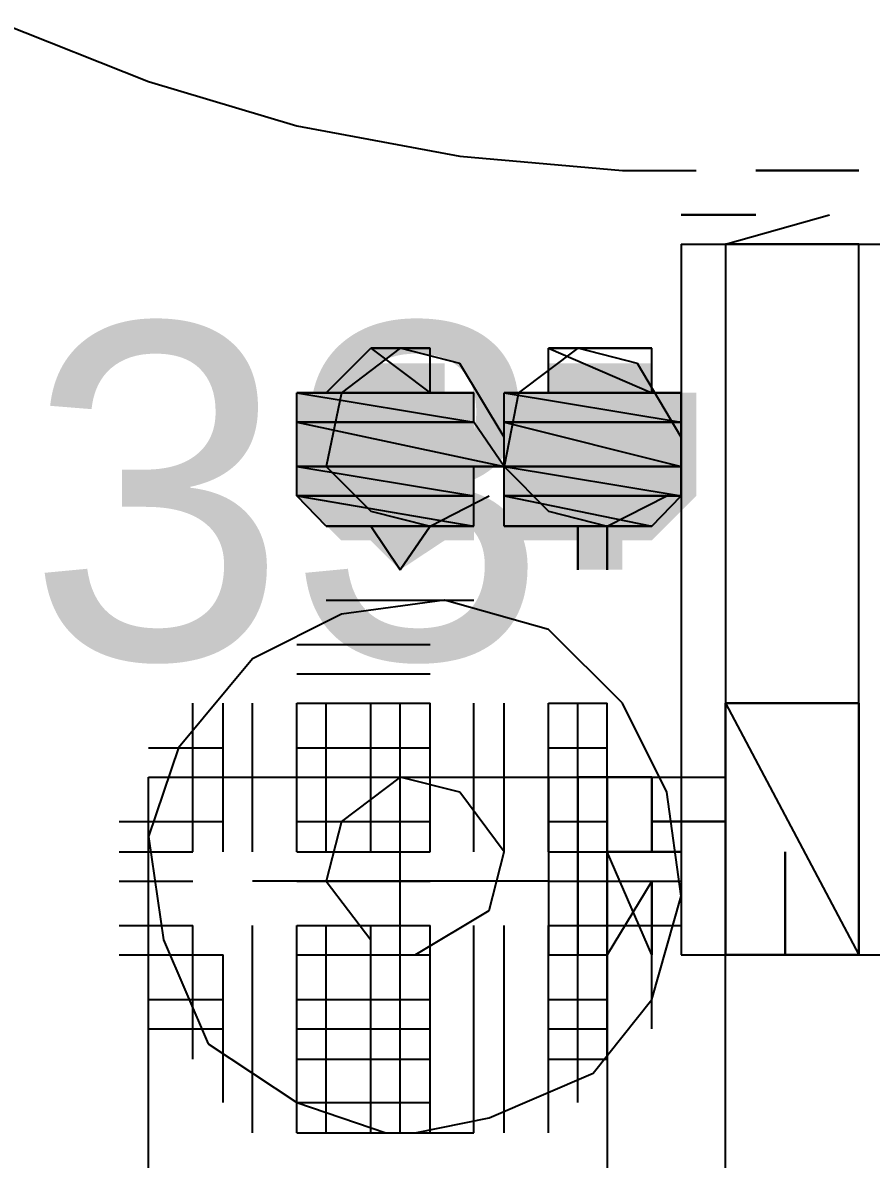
# Model space of a CAD drawing. Header units: millimetres. Extents: x 5 to 415, y 48 to 251.
# Drawn here: x 130.395 to 131.407, y 114.11 to 115.464 of the extents above; entities that cross this region are included whole.
import ezdxf

# ---------------------------------------------------------------- set-up
doc = ezdxf.new("R2010")
doc.units = ezdxf.units.MM
for name, color, linetype in [('H', 7, 'Continuous'), ('P', 7, 'Continuous'), ('T', 7, 'Continuous')]:
    doc.layers.add(name, color=color, linetype=linetype)

msp = doc.modelspace()

# ---------------------------------------------------------------- hatches: boundary and pattern name
at = {"layer": 'H', "linetype": 'Continuous'}
for points in [[(130.775, 115.023), (130.81, 115.058), (130.898, 115.058), (130.898, 115.023), (130.775, 115.023)], [(131.022, 115.023), (131.022, 115.058), (131.145, 115.058), (131.145, 115.023), (131.022, 115.023)], [(130.722, 114.97), (130.722, 115.023), (130.933, 115.023), (130.933, 114.97), (130.722, 114.97)], [(130.969, 114.97), (130.969, 115.023), (131.198, 115.023), (131.198, 114.97), (130.969, 114.97)], [(130.722, 114.935), (130.722, 114.97), (130.933, 114.97), (130.969, 114.935), (130.722, 114.935)], [(130.969, 114.935), (130.969, 114.97), (131.198, 114.97), (131.198, 114.935), (130.969, 114.935)], [(130.722, 114.9), (130.722, 114.935), (130.933, 114.935), (130.933, 114.9), (130.722, 114.9)], [(130.969, 114.9), (130.969, 114.935), (131.198, 114.935), (131.198, 114.9), (130.969, 114.9)], [(130.775, 114.847), (130.722, 114.9), (130.933, 114.9), (130.933, 114.847), (130.775, 114.847)], [(130.969, 114.847), (130.969, 114.9), (131.198, 114.9), (131.145, 114.847), (130.969, 114.847)], [(130.845, 114.812), (130.81, 114.847), (130.898, 114.847), (130.845, 114.812)], [(131.057, 114.812), (131.057, 114.847), (131.11, 114.847), (131.11, 114.812), (131.057, 114.812)]]:
    msp.add_hatch(color=256, dxfattribs=at).paths.add_polyline_path(points)

# ---------------------------------------------------------------- linework, layer by layer
at = {"layer": 'P'}
for points in [[(130.369, 115.464), (130.545, 115.394)], [(130.545, 115.394), (130.722, 115.341)], [(130.722, 115.341), (130.916, 115.305)], [(130.916, 115.305), (131.11, 115.288)], [(131.11, 115.288), (131.198, 115.288)], [(131.269, 115.288), (131.392, 115.288)], [(131.392, 115.288), (131.269, 115.288)], [(131.18, 115.235), (131.269, 115.235)], [(131.269, 115.235), (131.18, 115.235)], [(131.233, 115.2), (131.357, 115.235)], [(131.18, 115.2), (131.18, 114.353)], [(131.18, 115.2), (131.427, 115.2)], [(131.233, 115.2), (131.233, 114.353)], [(131.233, 115.2), (131.233, 114.653)], [(131.392, 115.2), (131.233, 115.2)], [(131.233, 115.2), (131.392, 115.2)], [(131.392, 115.2), (131.233, 115.2)], [(131.233, 115.2), (131.392, 115.2)], [(131.392, 115.2), (131.233, 115.2)], [(131.392, 115.2), (131.233, 115.2)], [(131.392, 115.2), (131.233, 115.2)], [(131.392, 115.2), (131.233, 115.2)], [(131.392, 114.653), (131.392, 115.2)], [(131.392, 114.353), (131.392, 115.2)], [(130.757, 115.023), (130.81, 115.076)], [(130.845, 115.076), (130.775, 115.023)], [(130.845, 115.076), (130.81, 115.076)], [(130.81, 115.076), (130.845, 115.076)], [(130.881, 115.076), (130.81, 115.076)], [(130.81, 115.076), (130.881, 115.076)], [(130.81, 115.076), (130.881, 115.076)], [(130.881, 115.076), (130.81, 115.076)], [(130.881, 115.076), (130.81, 115.076)], [(130.81, 115.076), (130.881, 115.023)], [(130.81, 115.076), (130.881, 115.023)], [(130.916, 115.058), (130.845, 115.076)], [(130.881, 115.076), (130.881, 115.076)], [(130.881, 115.076), (130.881, 115.076)], [(130.881, 115.076), (130.881, 115.076)], [(130.881, 115.076), (130.881, 115.076)], [(130.881, 115.023), (130.881, 115.076)], [(131.057, 115.076), (130.986, 115.023)], [(131.145, 115.076), (131.022, 115.076)], [(131.022, 115.076), (131.057, 115.076)], [(131.145, 115.076), (131.022, 115.076)], [(131.022, 115.076), (131.145, 115.023)], [(131.022, 115.076), (131.145, 115.023)], [(131.022, 115.023), (131.022, 115.076)], [(131.128, 115.058), (131.057, 115.076)], [(131.057, 115.076), (131.092, 115.076)], [(131.092, 115.076), (131.057, 115.076)], [(131.092, 115.076), (131.057, 115.076)], [(131.057, 115.076), (131.092, 115.076)], [(131.057, 115.076), (131.145, 115.076)], [(131.092, 115.076), (131.145, 115.076)], [(131.145, 115.076), (131.092, 115.076)], [(131.145, 115.023), (131.145, 115.076)], [(130.969, 114.97), (130.916, 115.058)], [(131.18, 114.97), (131.128, 115.058)], [(130.933, 115.023), (130.722, 115.023)], [(130.722, 115.023), (130.757, 115.023)], [(130.933, 115.023), (130.722, 115.023)], [(130.722, 115.023), (130.933, 114.988)], [(130.722, 115.023), (130.933, 114.988)], [(130.722, 114.988), (130.722, 115.023)], [(130.775, 115.023), (130.757, 114.935)], [(130.881, 115.023), (130.757, 115.023)], [(130.933, 115.023), (130.757, 115.023)], [(130.757, 115.023), (130.933, 115.023)], [(130.933, 115.023), (130.757, 115.023)], [(130.757, 115.023), (130.881, 115.023)], [(130.933, 115.023), (130.757, 115.023)], [(130.757, 115.023), (130.933, 115.023)], [(130.757, 115.023), (130.933, 115.023)], [(130.881, 115.023), (130.933, 115.023)], [(130.933, 115.023), (130.933, 115.023)], [(130.933, 114.988), (130.933, 115.023)], [(130.986, 115.023), (130.969, 114.935)], [(131.022, 115.023), (130.969, 115.023)], [(130.969, 115.023), (131.145, 115.023)], [(131.18, 115.023), (130.969, 115.023)], [(130.969, 115.023), (131.18, 115.023)], [(131.18, 115.023), (130.969, 115.023)], [(130.969, 115.023), (131.145, 115.023)], [(131.18, 115.023), (130.969, 115.023)], [(130.969, 115.023), (131.18, 114.988)], [(130.969, 115.023), (131.18, 114.988)], [(130.969, 114.988), (130.969, 115.023)], [(131.145, 115.023), (131.022, 115.023)], [(131.145, 115.023), (131.022, 115.023)], [(131.022, 115.023), (131.145, 115.023)], [(131.145, 115.023), (131.022, 115.023)], [(131.145, 115.023), (131.145, 115.023)], [(131.145, 115.023), (131.18, 115.023)], [(131.18, 114.988), (131.18, 115.023)], [(130.933, 114.988), (130.722, 114.988)], [(130.933, 114.988), (130.722, 114.988)], [(130.722, 114.988), (130.933, 114.988)], [(130.722, 114.988), (130.933, 114.988)], [(130.933, 114.988), (130.722, 114.988)], [(130.933, 114.988), (130.722, 114.988)], [(130.722, 114.988), (130.969, 114.935)], [(130.722, 114.988), (130.969, 114.935)], [(130.722, 114.935), (130.722, 114.988)], [(130.933, 114.988), (130.933, 114.988)], [(130.933, 114.988), (130.933, 114.988)], [(130.969, 114.935), (130.933, 114.988)], [(131.18, 114.988), (130.969, 114.988)], [(131.18, 114.988), (130.969, 114.988)], [(130.969, 114.988), (131.18, 114.988)], [(130.969, 114.988), (131.18, 114.988)], [(131.18, 114.988), (130.969, 114.988)], [(131.18, 114.988), (130.969, 114.988)], [(130.969, 114.988), (131.18, 114.935)], [(130.969, 114.988), (131.18, 114.935)], [(130.969, 114.935), (130.969, 114.988)], [(131.18, 114.988), (131.18, 114.988)], [(131.18, 114.988), (131.18, 114.988)], [(131.18, 114.935), (131.18, 114.988)], [(130.969, 114.935), (130.722, 114.935)], [(130.933, 114.935), (130.722, 114.935)], [(130.722, 114.935), (130.933, 114.935)], [(130.933, 114.935), (130.722, 114.935)], [(130.722, 114.935), (130.969, 114.935)], [(130.933, 114.935), (130.722, 114.935)], [(130.722, 114.935), (130.933, 114.9)], [(130.722, 114.935), (130.933, 114.9)], [(130.722, 114.9), (130.722, 114.935)], [(130.757, 114.935), (130.81, 114.882)], [(130.969, 114.935), (130.933, 114.935)], [(130.933, 114.9), (130.933, 114.935)], [(130.969, 114.935), (131.022, 114.882)], [(131.18, 114.935), (130.969, 114.935)], [(131.18, 114.935), (130.969, 114.935)], [(130.969, 114.935), (131.18, 114.935)], [(130.969, 114.935), (131.18, 114.935)], [(131.18, 114.935), (130.969, 114.935)], [(131.18, 114.935), (130.969, 114.935)], [(130.969, 114.935), (131.18, 114.9)], [(130.969, 114.935), (131.18, 114.9)], [(130.969, 114.9), (130.969, 114.935)], [(131.18, 114.935), (131.18, 114.935)], [(131.18, 114.935), (131.18, 114.935)], [(131.18, 114.9), (131.18, 114.935)], [(130.933, 114.9), (130.722, 114.9)], [(130.933, 114.9), (130.722, 114.9)], [(130.722, 114.9), (130.933, 114.9)], [(130.722, 114.9), (130.933, 114.9)], [(130.933, 114.9), (130.722, 114.9)], [(130.933, 114.9), (130.722, 114.9)], [(130.722, 114.9), (130.933, 114.864)], [(130.722, 114.9), (130.933, 114.864)], [(130.757, 114.864), (130.722, 114.9)], [(130.881, 114.864), (130.951, 114.9)], [(130.933, 114.9), (130.933, 114.9)], [(130.933, 114.9), (130.933, 114.9)], [(130.933, 114.864), (130.933, 114.9)], [(131.18, 114.9), (130.969, 114.9)], [(131.18, 114.9), (130.969, 114.9)], [(130.969, 114.9), (131.18, 114.9)], [(130.969, 114.9), (131.18, 114.9)], [(131.18, 114.9), (130.969, 114.9)], [(131.18, 114.9), (130.969, 114.9)], [(130.969, 114.9), (131.145, 114.864)], [(130.969, 114.9), (131.145, 114.864)], [(130.969, 114.864), (130.969, 114.9)], [(131.092, 114.864), (131.163, 114.9)], [(131.145, 114.864), (131.18, 114.9)], [(131.18, 114.9), (131.18, 114.9)], [(131.18, 114.9), (131.18, 114.9)], [(130.81, 114.882), (130.881, 114.864)], [(131.022, 114.882), (131.092, 114.864)], [(130.933, 114.864), (130.757, 114.864)], [(130.881, 114.864), (130.757, 114.864)], [(130.757, 114.864), (130.881, 114.864)], [(130.881, 114.864), (130.757, 114.864)], [(130.757, 114.864), (130.933, 114.864)], [(130.881, 114.864), (130.757, 114.864)], [(130.757, 114.864), (130.881, 114.864)], [(130.757, 114.864), (130.881, 114.864)], [(130.81, 114.864), (130.757, 114.864)], [(130.881, 114.864), (130.81, 114.864)], [(130.881, 114.864), (130.81, 114.864)], [(130.81, 114.864), (130.881, 114.864)], [(130.81, 114.864), (130.881, 114.864)], [(130.881, 114.864), (130.81, 114.864)], [(130.845, 114.812), (130.81, 114.864)], [(130.81, 114.864), (130.845, 114.812)], [(130.845, 114.812), (130.881, 114.864)], [(130.881, 114.864), (130.845, 114.812)], [(130.933, 114.864), (130.881, 114.864)], [(130.881, 114.864), (130.881, 114.864)], [(130.881, 114.864), (130.881, 114.864)], [(130.881, 114.864), (130.881, 114.864)], [(131.145, 114.864), (130.969, 114.864)], [(131.145, 114.864), (130.969, 114.864)], [(130.969, 114.864), (131.022, 114.864)], [(130.969, 114.864), (131.145, 114.864)], [(131.145, 114.864), (130.969, 114.864)], [(131.022, 114.864), (131.145, 114.864)], [(131.145, 114.864), (131.022, 114.864)], [(131.022, 114.864), (131.145, 114.864)], [(131.145, 114.864), (131.022, 114.864)], [(131.022, 114.864), (131.145, 114.864)], [(131.145, 114.864), (131.022, 114.864)], [(131.022, 114.864), (131.092, 114.864)], [(131.022, 114.864), (131.092, 114.864)], [(131.057, 114.864), (131.022, 114.864)], [(131.092, 114.864), (131.057, 114.864)], [(131.057, 114.864), (131.057, 114.812)], [(131.057, 114.812), (131.057, 114.864)], [(131.092, 114.864), (131.145, 114.864)], [(131.092, 114.864), (131.092, 114.812)], [(131.092, 114.812), (131.092, 114.864)], [(131.145, 114.864), (131.145, 114.864)], [(131.145, 114.864), (131.145, 114.864)], [(130.757, 114.776), (130.845, 114.776)], [(130.898, 114.776), (130.775, 114.759)], [(130.845, 114.776), (130.933, 114.776)], [(131.022, 114.741), (130.898, 114.776)], [(130.775, 114.759), (130.669, 114.706)], [(131.11, 114.653), (131.022, 114.741)], [(130.722, 114.723), (130.81, 114.723)], [(130.722, 114.723), (130.81, 114.723)], [(130.722, 114.723), (130.81, 114.723)], [(130.722, 114.723), (130.81, 114.723)], [(130.81, 114.723), (130.881, 114.723)], [(130.81, 114.723), (130.881, 114.723)], [(130.81, 114.723), (130.881, 114.723)], [(130.81, 114.723), (130.881, 114.723)], [(130.669, 114.706), (130.581, 114.6)], [(130.722, 114.688), (130.81, 114.688)], [(130.722, 114.688), (130.81, 114.688)], [(130.722, 114.688), (130.81, 114.688)], [(130.81, 114.688), (130.881, 114.688)], [(130.81, 114.688), (130.881, 114.688)], [(130.81, 114.688), (130.881, 114.688)], [(130.598, 114.565), (130.598, 114.653)], [(130.598, 114.565), (130.598, 114.653)], [(130.598, 114.565), (130.598, 114.653)], [(130.598, 114.565), (130.598, 114.653)], [(130.634, 114.565), (130.634, 114.653)], [(130.634, 114.565), (130.634, 114.653)], [(130.634, 114.565), (130.634, 114.653)], [(130.669, 114.565), (130.669, 114.653)], [(130.669, 114.565), (130.669, 114.653)], [(130.669, 114.565), (130.669, 114.653)], [(130.669, 114.565), (130.669, 114.653)], [(130.722, 114.653), (130.81, 114.653)], [(130.722, 114.653), (130.81, 114.653)], [(130.722, 114.653), (130.81, 114.653)], [(130.722, 114.653), (130.81, 114.653)], [(130.722, 114.565), (130.722, 114.653)], [(130.722, 114.565), (130.722, 114.653)], [(130.722, 114.565), (130.722, 114.653)], [(130.722, 114.565), (130.722, 114.653)], [(130.757, 114.565), (130.757, 114.653)], [(130.757, 114.565), (130.757, 114.653)], [(130.757, 114.565), (130.757, 114.653)], [(130.757, 114.565), (130.757, 114.653)], [(130.81, 114.653), (130.881, 114.653)], [(130.81, 114.653), (130.881, 114.653)], [(130.81, 114.653), (130.881, 114.653)], [(130.81, 114.653), (130.881, 114.653)], [(130.81, 114.565), (130.81, 114.653)], [(130.81, 114.565), (130.81, 114.653)], [(130.81, 114.565), (130.81, 114.653)], [(130.81, 114.565), (130.81, 114.653)], [(130.845, 114.565), (130.845, 114.653)], [(130.845, 114.565), (130.845, 114.653)], [(130.845, 114.565), (130.845, 114.653)], [(130.845, 114.565), (130.845, 114.653)], [(130.881, 114.565), (130.881, 114.653)], [(130.881, 114.565), (130.881, 114.653)], [(130.881, 114.565), (130.881, 114.653)], [(130.881, 114.565), (130.881, 114.653)], [(130.933, 114.565), (130.933, 114.653)], [(130.933, 114.565), (130.933, 114.653)], [(130.933, 114.565), (130.933, 114.653)], [(130.969, 114.565), (130.969, 114.653)], [(130.969, 114.565), (130.969, 114.653)], [(130.969, 114.565), (130.969, 114.653)], [(130.969, 114.565), (130.969, 114.653)], [(131.022, 114.653), (131.092, 114.653)], [(131.022, 114.653), (131.092, 114.653)], [(131.022, 114.653), (131.092, 114.653)], [(131.022, 114.565), (131.022, 114.653)], [(131.022, 114.565), (131.022, 114.653)], [(131.022, 114.565), (131.022, 114.653)], [(131.022, 114.565), (131.022, 114.653)], [(131.057, 114.565), (131.057, 114.653)], [(131.057, 114.565), (131.057, 114.653)], [(131.057, 114.565), (131.057, 114.653)], [(131.057, 114.565), (131.057, 114.653)], [(131.092, 114.565), (131.092, 114.653)], [(131.092, 114.565), (131.092, 114.653)], [(131.092, 114.565), (131.092, 114.653)], [(131.163, 114.547), (131.11, 114.653)], [(131.233, 114.353), (131.233, 114.653)], [(131.233, 114.653), (131.392, 114.653)], [(131.233, 114.653), (131.392, 114.353)], [(131.233, 114.353), (131.233, 114.653)], [(131.233, 114.653), (131.392, 114.653)], [(131.233, 114.653), (131.233, 114.353)], [(131.392, 114.653), (131.233, 114.653)], [(131.392, 114.653), (131.392, 114.353)], [(131.392, 114.653), (131.392, 114.353)], [(131.392, 114.353), (131.392, 114.653)], [(130.545, 114.6), (130.634, 114.6)], [(130.545, 114.6), (130.634, 114.6)], [(130.545, 114.6), (130.634, 114.6)], [(130.581, 114.6), (130.545, 114.494)], [(130.722, 114.6), (130.81, 114.6)], [(130.722, 114.6), (130.81, 114.6)], [(130.722, 114.6), (130.81, 114.6)], [(130.722, 114.6), (130.81, 114.6)], [(130.81, 114.6), (130.881, 114.6)], [(130.81, 114.6), (130.881, 114.6)], [(130.81, 114.6), (130.881, 114.6)], [(130.81, 114.6), (130.881, 114.6)], [(130.845, 114.265), (130.845, 114.6)], [(131.022, 114.6), (131.092, 114.6)], [(131.022, 114.6), (131.092, 114.6)], [(131.022, 114.6), (131.092, 114.6)], [(131.022, 114.6), (131.092, 114.6)], [(130.545, 114.565), (130.634, 114.565)], [(130.545, 114.565), (130.634, 114.565)], [(130.545, 114.565), (130.634, 114.565)], [(130.545, 114.565), (130.634, 114.565)], [(130.545, 114.476), (130.545, 114.565)], [(130.545, 114.476), (130.545, 114.565)], [(130.545, 114.476), (130.545, 114.565)], [(130.545, 114.476), (130.545, 114.565)], [(130.545, 108.462), (130.545, 114.565)], [(130.545, 114.565), (131.233, 114.565)], [(130.598, 114.476), (130.598, 114.565)], [(130.598, 114.476), (130.598, 114.565)], [(130.598, 114.476), (130.598, 114.565)], [(130.598, 114.476), (130.598, 114.565)], [(130.634, 114.476), (130.634, 114.565)], [(130.634, 114.476), (130.634, 114.565)], [(130.634, 114.476), (130.634, 114.565)], [(130.669, 114.476), (130.669, 114.565)], [(130.669, 114.476), (130.669, 114.565)], [(130.669, 114.476), (130.669, 114.565)], [(130.669, 114.476), (130.669, 114.565)], [(130.722, 114.565), (130.81, 114.565)], [(130.722, 114.565), (130.81, 114.565)], [(130.722, 114.565), (130.81, 114.565)], [(130.722, 114.565), (130.81, 114.565)], [(130.722, 114.476), (130.722, 114.565)], [(130.722, 114.476), (130.722, 114.565)], [(130.722, 114.476), (130.722, 114.565)], [(130.722, 114.476), (130.722, 114.565)], [(130.757, 114.476), (130.757, 114.565)], [(130.757, 114.476), (130.757, 114.565)], [(130.757, 114.476), (130.757, 114.565)], [(130.757, 114.476), (130.757, 114.565)], [(130.845, 114.565), (130.775, 114.512)], [(130.81, 114.565), (130.881, 114.565)], [(130.81, 114.565), (130.881, 114.565)], [(130.81, 114.565), (130.881, 114.565)], [(130.81, 114.565), (130.881, 114.565)], [(130.81, 114.476), (130.81, 114.565)], [(130.81, 114.476), (130.81, 114.565)], [(130.81, 114.476), (130.81, 114.565)], [(130.81, 114.476), (130.81, 114.565)], [(130.916, 114.547), (130.845, 114.565)], [(130.845, 114.476), (130.845, 114.565)], [(130.845, 114.476), (130.845, 114.565)], [(130.845, 114.476), (130.845, 114.565)], [(130.845, 114.476), (130.845, 114.565)], [(130.881, 114.476), (130.881, 114.565)], [(130.881, 114.476), (130.881, 114.565)], [(130.881, 114.476), (130.881, 114.565)], [(130.881, 114.476), (130.881, 114.565)], [(130.933, 114.476), (130.933, 114.565)], [(130.933, 114.476), (130.933, 114.565)], [(130.933, 114.476), (130.933, 114.565)], [(130.969, 114.476), (130.969, 114.565)], [(130.969, 114.476), (130.969, 114.565)], [(130.969, 114.476), (130.969, 114.565)], [(130.969, 114.476), (130.969, 114.565)], [(131.022, 114.565), (131.092, 114.565)], [(131.022, 114.565), (131.092, 114.565)], [(131.022, 114.565), (131.092, 114.565)], [(131.022, 114.565), (131.092, 114.565)], [(131.022, 114.476), (131.022, 114.565)], [(131.022, 114.476), (131.022, 114.565)], [(131.022, 114.476), (131.022, 114.565)], [(131.022, 114.476), (131.022, 114.565)], [(131.022, 114.565), (131.022, 114.353)], [(131.022, 114.565), (131.022, 114.353)], [(131.057, 114.476), (131.057, 114.565)], [(131.057, 114.476), (131.057, 114.565)], [(131.057, 114.476), (131.057, 114.565)], [(131.057, 114.476), (131.057, 114.565)], [(131.057, 114.353), (131.057, 114.565)], [(131.057, 114.565), (131.057, 114.353)], [(131.145, 114.565), (131.057, 114.565)], [(131.057, 114.565), (131.145, 114.565)], [(131.092, 114.476), (131.092, 114.565)], [(131.092, 114.476), (131.092, 114.565)], [(131.092, 114.476), (131.092, 114.565)], [(131.092, 114.476), (131.092, 114.565)], [(131.092, 114.441), (131.092, 114.565)], [(131.092, 114.565), (131.092, 114.441)], [(131.145, 114.476), (131.145, 114.565)], [(131.145, 114.476), (131.145, 114.565)], [(131.145, 114.476), (131.145, 114.565)], [(131.145, 114.565), (131.145, 114.476)], [(131.145, 114.476), (131.145, 114.565)], [(130.969, 114.476), (130.916, 114.547)], [(131.18, 114.423), (131.163, 114.547)], [(130.51, 114.512), (130.598, 114.512)], [(130.51, 114.512), (130.598, 114.512)], [(130.545, 114.512), (130.634, 114.512)], [(130.545, 114.512), (130.634, 114.512)], [(130.722, 114.512), (130.81, 114.512)], [(130.722, 114.512), (130.81, 114.512)], [(130.722, 114.512), (130.81, 114.512)], [(130.722, 114.512), (130.81, 114.512)], [(130.775, 114.512), (130.757, 114.441)], [(130.81, 114.512), (130.881, 114.512)], [(130.81, 114.512), (130.881, 114.512)], [(130.81, 114.512), (130.881, 114.512)], [(130.81, 114.512), (130.881, 114.512)], [(131.022, 114.512), (131.092, 114.512)], [(131.022, 114.512), (131.092, 114.512)], [(131.022, 114.512), (131.092, 114.512)], [(131.022, 114.512), (131.092, 114.512)], [(131.145, 114.512), (131.233, 114.512)], [(131.233, 114.512), (131.145, 114.512)], [(131.145, 114.512), (131.233, 114.512)], [(131.233, 114.512), (131.145, 114.512)], [(131.233, 114.388), (131.233, 114.512)], [(131.233, 114.512), (131.233, 114.388)], [(130.545, 114.494), (130.563, 114.371)], [(130.51, 114.476), (130.598, 114.476)], [(130.51, 114.476), (130.598, 114.476)], [(130.51, 114.476), (130.598, 114.476)], [(130.51, 114.476), (130.598, 114.476)], [(130.722, 114.476), (130.81, 114.476)], [(130.722, 114.476), (130.81, 114.476)], [(130.722, 114.476), (130.81, 114.476)], [(130.722, 114.476), (130.81, 114.476)], [(130.81, 114.476), (130.881, 114.476)], [(130.81, 114.476), (130.881, 114.476)], [(130.81, 114.476), (130.881, 114.476)], [(130.81, 114.476), (130.881, 114.476)], [(130.951, 114.406), (130.969, 114.476)], [(131.022, 114.476), (131.092, 114.476)], [(131.022, 114.476), (131.092, 114.476)], [(131.022, 114.476), (131.092, 114.476)], [(131.022, 114.476), (131.092, 114.476)], [(131.092, 114.476), (131.18, 114.476)], [(131.092, 114.476), (131.18, 114.476)], [(131.092, 114.476), (131.18, 114.476)], [(131.092, 114.476), (131.18, 114.476)], [(131.18, 114.476), (131.092, 114.476)], [(131.092, 114.476), (131.18, 114.476)], [(131.092, 114.353), (131.092, 114.476)], [(131.092, 114.476), (131.092, 114.353)], [(131.145, 114.353), (131.092, 114.476)], [(131.304, 114.353), (131.304, 114.476)], [(131.304, 114.476), (131.304, 114.353)], [(130.51, 114.441), (130.598, 114.441)], [(130.51, 114.441), (130.598, 114.441)], [(130.51, 114.441), (130.598, 114.441)], [(130.51, 114.441), (130.598, 114.441)], [(131.022, 114.441), (130.669, 114.441)], [(130.722, 114.441), (130.81, 114.441)], [(130.722, 114.441), (130.81, 114.441)], [(130.722, 114.441), (130.81, 114.441)], [(130.722, 114.441), (130.81, 114.441)], [(130.757, 114.441), (130.81, 114.371)], [(130.81, 114.441), (130.881, 114.441)], [(130.81, 114.441), (130.881, 114.441)], [(130.81, 114.441), (130.881, 114.441)], [(130.81, 114.441), (130.881, 114.441)], [(131.022, 114.441), (131.092, 114.441)], [(131.022, 114.441), (131.092, 114.441)], [(131.022, 114.441), (131.092, 114.441)], [(131.022, 114.441), (131.092, 114.441)], [(131.092, 114.441), (131.18, 114.441)], [(131.092, 114.441), (131.18, 114.441)], [(131.092, 114.441), (131.18, 114.441)], [(131.092, 114.441), (131.18, 114.441)], [(131.145, 114.441), (131.092, 114.353)], [(131.145, 114.353), (131.145, 114.441)], [(131.145, 114.441), (131.145, 114.353)], [(131.145, 114.441), (131.145, 114.353)], [(131.18, 114.441), (131.18, 114.353)], [(131.145, 114.3), (131.18, 114.423)], [(130.863, 114.353), (130.951, 114.406)], [(130.51, 114.388), (130.598, 114.388)], [(130.51, 114.388), (130.598, 114.388)], [(130.51, 114.388), (130.598, 114.388)], [(130.545, 114.3), (130.545, 114.388)], [(130.598, 114.3), (130.598, 114.388)], [(130.598, 114.3), (130.598, 114.388)], [(130.598, 114.3), (130.598, 114.388)], [(130.669, 114.3), (130.669, 114.388)], [(130.722, 114.388), (130.81, 114.388)], [(130.722, 114.388), (130.81, 114.388)], [(130.722, 114.388), (130.81, 114.388)], [(130.722, 114.3), (130.722, 114.388)], [(130.722, 114.3), (130.722, 114.388)], [(130.722, 114.3), (130.722, 114.388)], [(130.722, 114.3), (130.722, 114.388)], [(130.757, 114.3), (130.757, 114.388)], [(130.757, 114.3), (130.757, 114.388)], [(130.757, 114.3), (130.757, 114.388)], [(130.757, 114.3), (130.757, 114.388)], [(130.81, 114.388), (130.881, 114.388)], [(130.81, 114.388), (130.881, 114.388)], [(130.81, 114.388), (130.881, 114.388)], [(130.81, 114.3), (130.81, 114.388)], [(130.81, 114.3), (130.81, 114.388)], [(130.81, 114.3), (130.81, 114.388)], [(130.81, 114.3), (130.81, 114.388)], [(130.845, 114.3), (130.845, 114.388)], [(130.845, 114.3), (130.845, 114.388)], [(130.845, 114.3), (130.845, 114.388)], [(130.845, 114.3), (130.845, 114.388)], [(130.881, 114.3), (130.881, 114.388)], [(130.881, 114.3), (130.881, 114.388)], [(130.881, 114.3), (130.881, 114.388)], [(130.881, 114.3), (130.881, 114.388)], [(130.933, 114.3), (130.933, 114.388)], [(130.933, 114.3), (130.933, 114.388)], [(130.933, 114.3), (130.933, 114.388)], [(130.969, 114.3), (130.969, 114.388)], [(130.969, 114.3), (130.969, 114.388)], [(130.969, 114.3), (130.969, 114.388)], [(130.969, 114.3), (130.969, 114.388)], [(131.022, 114.388), (131.092, 114.388)], [(131.022, 114.388), (131.092, 114.388)], [(131.022, 114.388), (131.092, 114.388)], [(131.022, 114.3), (131.022, 114.388)], [(131.057, 114.3), (131.057, 114.388)], [(131.092, 114.388), (131.18, 114.388)], [(131.092, 114.388), (131.18, 114.388)], [(131.092, 114.3), (131.092, 114.388)], [(131.092, 114.3), (131.092, 114.388)], [(131.092, 114.388), (131.092, 107.28)], [(131.145, 114.3), (131.145, 114.388)], [(131.233, 107.28), (131.233, 114.388)], [(130.563, 114.371), (130.616, 114.247)], [(130.51, 114.353), (130.598, 114.353)], [(130.545, 114.353), (130.634, 114.353)], [(130.545, 114.353), (130.634, 114.353)], [(130.545, 114.353), (130.634, 114.353)], [(130.545, 114.265), (130.545, 114.353)], [(130.545, 114.265), (130.545, 114.353)], [(130.598, 114.265), (130.598, 114.353)], [(130.634, 114.265), (130.634, 114.353)], [(130.634, 114.265), (130.634, 114.353)], [(130.634, 114.265), (130.634, 114.353)], [(130.669, 114.265), (130.669, 114.353)], [(130.669, 114.265), (130.669, 114.353)], [(130.669, 114.265), (130.669, 114.353)], [(130.722, 114.353), (130.81, 114.353)], [(130.722, 114.353), (130.81, 114.353)], [(130.722, 114.353), (130.81, 114.353)], [(130.722, 114.353), (130.81, 114.353)], [(130.81, 114.353), (130.881, 114.353)], [(130.81, 114.353), (130.881, 114.353)], [(130.81, 114.353), (130.881, 114.353)], [(130.81, 114.353), (130.881, 114.353)], [(131.022, 114.353), (131.092, 114.353)], [(131.022, 114.353), (131.092, 114.353)], [(131.022, 114.353), (131.092, 114.353)], [(131.022, 114.353), (131.092, 114.353)], [(131.022, 114.265), (131.022, 114.353)], [(131.022, 114.265), (131.022, 114.353)], [(131.022, 114.265), (131.022, 114.353)], [(131.057, 114.265), (131.057, 114.353)], [(131.057, 114.265), (131.057, 114.353)], [(131.057, 114.265), (131.057, 114.353)], [(131.092, 114.265), (131.092, 114.353)], [(131.092, 114.265), (131.092, 114.353)], [(131.145, 114.265), (131.145, 114.353)], [(131.18, 114.353), (131.427, 114.353)], [(131.392, 114.353), (131.233, 114.353)], [(131.392, 114.353), (131.233, 114.353)], [(130.545, 114.3), (130.634, 114.3)], [(130.545, 114.3), (130.634, 114.3)], [(130.545, 114.3), (130.634, 114.3)], [(130.545, 114.3), (130.634, 114.3)], [(130.598, 114.229), (130.598, 114.3)], [(130.598, 114.229), (130.598, 114.3)], [(130.598, 114.229), (130.598, 114.3)], [(130.669, 114.229), (130.669, 114.3)], [(130.722, 114.3), (130.81, 114.3)], [(130.722, 114.3), (130.81, 114.3)], [(130.722, 114.3), (130.81, 114.3)], [(130.722, 114.3), (130.81, 114.3)], [(130.722, 114.229), (130.722, 114.3)], [(130.722, 114.229), (130.722, 114.3)], [(130.722, 114.229), (130.722, 114.3)], [(130.722, 114.229), (130.722, 114.3)], [(130.757, 114.229), (130.757, 114.3)], [(130.757, 114.229), (130.757, 114.3)], [(130.757, 114.229), (130.757, 114.3)], [(130.757, 114.229), (130.757, 114.3)], [(130.81, 114.3), (130.881, 114.3)], [(130.81, 114.3), (130.881, 114.3)], [(130.81, 114.3), (130.881, 114.3)], [(130.81, 114.3), (130.881, 114.3)], [(130.81, 114.229), (130.81, 114.3)], [(130.81, 114.229), (130.81, 114.3)], [(130.81, 114.229), (130.81, 114.3)], [(130.81, 114.229), (130.81, 114.3)], [(130.845, 114.229), (130.845, 114.3)], [(130.845, 114.229), (130.845, 114.3)], [(130.845, 114.229), (130.845, 114.3)], [(130.845, 114.229), (130.845, 114.3)], [(130.881, 114.229), (130.881, 114.3)], [(130.881, 114.229), (130.881, 114.3)], [(130.881, 114.229), (130.881, 114.3)], [(130.881, 114.229), (130.881, 114.3)], [(130.933, 114.229), (130.933, 114.3)], [(130.933, 114.229), (130.933, 114.3)], [(130.933, 114.229), (130.933, 114.3)], [(130.969, 114.229), (130.969, 114.3)], [(130.969, 114.229), (130.969, 114.3)], [(130.969, 114.229), (130.969, 114.3)], [(130.969, 114.229), (130.969, 114.3)], [(131.022, 114.3), (131.092, 114.3)], [(131.022, 114.3), (131.092, 114.3)], [(131.022, 114.3), (131.092, 114.3)], [(131.022, 114.3), (131.092, 114.3)], [(131.022, 114.229), (131.022, 114.3)], [(131.057, 114.229), (131.057, 114.3)], [(131.075, 114.212), (131.145, 114.3)], [(131.092, 114.229), (131.092, 114.3)], [(131.092, 114.229), (131.092, 114.3)], [(130.545, 114.265), (130.634, 114.265)], [(130.545, 114.265), (130.634, 114.265)], [(130.634, 114.177), (130.634, 114.265)], [(130.634, 114.177), (130.634, 114.265)], [(130.634, 114.177), (130.634, 114.265)], [(130.669, 114.177), (130.669, 114.265)], [(130.669, 114.177), (130.669, 114.265)], [(130.669, 114.177), (130.669, 114.265)], [(130.722, 114.265), (130.81, 114.265)], [(130.722, 114.265), (130.81, 114.265)], [(130.722, 114.265), (130.81, 114.265)], [(130.722, 114.265), (130.81, 114.265)], [(130.81, 114.265), (130.881, 114.265)], [(130.81, 114.265), (130.881, 114.265)], [(130.81, 114.265), (130.881, 114.265)], [(130.81, 114.265), (130.881, 114.265)], [(131.022, 114.265), (131.092, 114.265)], [(131.022, 114.265), (131.092, 114.265)], [(131.022, 114.265), (131.092, 114.265)], [(131.022, 114.265), (131.092, 114.265)], [(131.022, 114.177), (131.022, 114.265)], [(131.022, 114.177), (131.022, 114.265)], [(131.022, 114.177), (131.022, 114.265)], [(131.057, 114.177), (131.057, 114.265)], [(131.057, 114.177), (131.057, 114.265)], [(131.057, 114.177), (131.057, 114.265)], [(130.616, 114.247), (130.722, 114.177)], [(130.669, 114.141), (130.669, 114.229)], [(130.722, 114.229), (130.81, 114.229)], [(130.722, 114.229), (130.81, 114.229)], [(130.722, 114.229), (130.81, 114.229)], [(130.722, 114.229), (130.81, 114.229)], [(130.722, 114.141), (130.722, 114.229)], [(130.722, 114.141), (130.722, 114.229)], [(130.722, 114.141), (130.722, 114.229)], [(130.722, 114.141), (130.722, 114.229)], [(130.757, 114.141), (130.757, 114.229)], [(130.757, 114.141), (130.757, 114.229)], [(130.757, 114.141), (130.757, 114.229)], [(130.757, 114.141), (130.757, 114.229)], [(130.81, 114.229), (130.881, 114.229)], [(130.81, 114.229), (130.881, 114.229)], [(130.81, 114.229), (130.881, 114.229)], [(130.81, 114.229), (130.881, 114.229)], [(130.81, 114.141), (130.81, 114.229)], [(130.81, 114.141), (130.81, 114.229)], [(130.81, 114.141), (130.81, 114.229)], [(130.81, 114.141), (130.81, 114.229)], [(130.845, 114.141), (130.845, 114.229)], [(130.845, 114.141), (130.845, 114.229)], [(130.845, 114.141), (130.845, 114.229)], [(130.845, 114.141), (130.845, 114.229)], [(130.881, 114.141), (130.881, 114.229)], [(130.881, 114.141), (130.881, 114.229)], [(130.881, 114.141), (130.881, 114.229)], [(130.881, 114.141), (130.881, 114.229)], [(130.933, 114.141), (130.933, 114.229)], [(130.933, 114.141), (130.933, 114.229)], [(130.933, 114.141), (130.933, 114.229)], [(130.969, 114.141), (130.969, 114.229)], [(130.969, 114.141), (130.969, 114.229)], [(130.969, 114.141), (130.969, 114.229)], [(130.969, 114.141), (130.969, 114.229)], [(131.022, 114.229), (131.092, 114.229)], [(131.022, 114.229), (131.092, 114.229)], [(131.022, 114.229), (131.092, 114.229)], [(131.022, 114.141), (131.022, 114.229)], [(130.951, 114.159), (131.075, 114.212)], [(130.722, 114.177), (130.81, 114.177)], [(130.722, 114.177), (130.81, 114.177)], [(130.722, 114.177), (130.81, 114.177)], [(130.722, 114.177), (130.81, 114.177)], [(130.722, 114.177), (130.828, 114.141)], [(130.81, 114.177), (130.881, 114.177)], [(130.81, 114.177), (130.881, 114.177)], [(130.81, 114.177), (130.881, 114.177)], [(130.81, 114.177), (130.881, 114.177)], [(130.863, 114.141), (130.951, 114.159)], [(130.722, 114.141), (130.81, 114.141)], [(130.722, 114.141), (130.81, 114.141)], [(130.757, 114.141), (130.845, 114.141)], [(130.81, 114.141), (130.881, 114.141)], [(130.81, 114.141), (130.881, 114.141)], [(130.81, 114.141), (130.881, 114.141)], [(130.845, 114.141), (130.933, 114.141)]]:
    msp.add_lwpolyline(points, dxfattribs=at)

# ---------------------------------------------------------------- texts
at = {"layer": 'T', "insert": (130.4, 114.7), "char_height": 0.4, "attachment_point": 7}
msp.add_mtext('{\\fArial|b0|i0|c0|p18;33}', dxfattribs=at)

doc.saveas('drawing.dxf')
